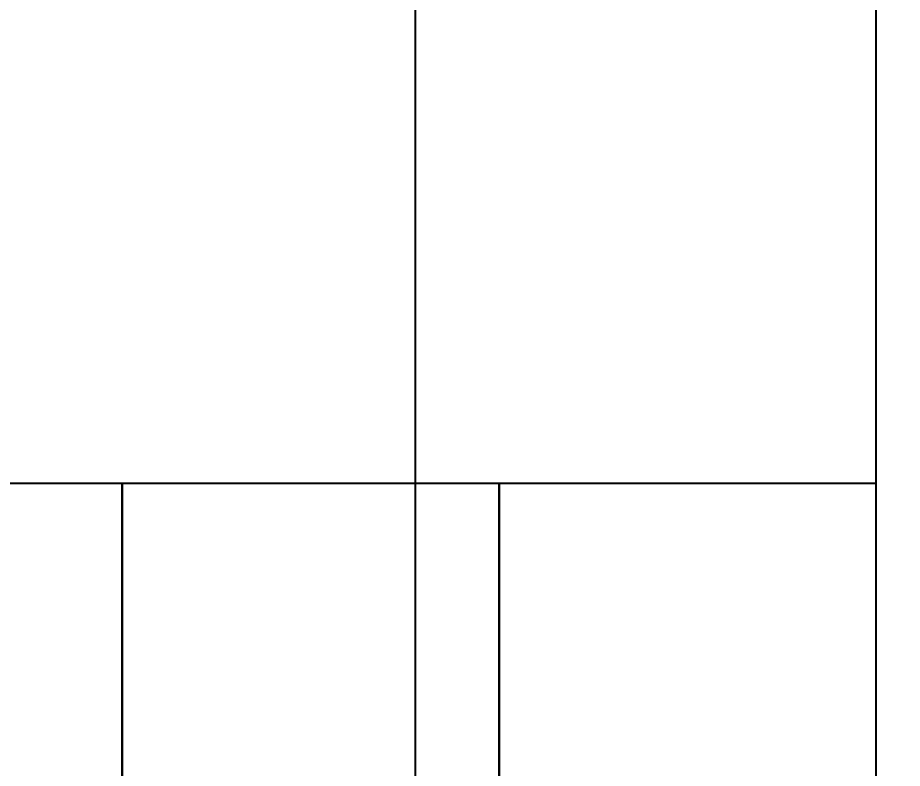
# Model space of a CAD drawing. Header units: millimetres. Extents: x -20146070 to 165023, y -3349561 to 35447.
# Drawn here: x 9537 to 11649, y -73830 to -72037 of the extents above; entities that cross this region are included whole.
import ezdxf
from ezdxf import colors
from ezdxf.entities.mleader import LeaderData, LeaderLine
from ezdxf.math import Vec2, Vec3

# ---------------------------------------------------------------- set-up
doc = ezdxf.new("R2010")
doc.units = ezdxf.units.MM
doc.header["$LTSCALE"] = 50
doc.linetypes.add('CONTINOUS', pattern=[0])
for name, color, linetype in [('BLK_2 - 1ST_2ND_STOREY_PLAN$0$1599_DB_A_BLK2_HQ_R21- LINKVIEW_BLK2_1ST STOREY Toilet JOH$0$S-_COLN----_E', 8, 'Continuous'), ('M_FIREALAM-_E-', 10, 'Continuous'), ('NW_GRID LINE', 8, 'Continuous')]:
    doc.layers.add(name, color=color, linetype=linetype)
doc.styles.add('RomanS', font='romans__.ttf', dxfattribs={"width": 0.75, "height": 40})

# ---------------------------------------------------------------- blocks, each defined once
blk = doc.blocks.new('BLK_2 - 1ST_2ND_STOREY_PLAN$0$1599_DB_A_BLK2_HQ_R21- LINKVIEW_BLK2_1ST STOREY Toilet JOH')
at = {"layer": 'BLK_2 - 1ST_2ND_STOREY_PLAN$0$1599_DB_A_BLK2_HQ_R21- LINKVIEW_BLK2_1ST STOREY Toilet JOH$0$S-_COLN----_E'}
blk.add_line((720.7, -75174.7), (720.7, -67249.7), dxfattribs=at)
for points in [[(-1079.3, -75149.7), (-1079.3, -73149.7), (-1979.3, -73149.7), (-1979.3, -75149.7)], [(-179.3, -75149.7), (-179.3, -73149.7), (-1079.3, -73149.7), (-1079.3, -75149.7)], [(720.7, -75149.7), (720.7, -73149.7), (-179.3, -73149.7), (-179.3, -75149.7)]]:
    blk.add_lwpolyline(points, close=True, dxfattribs=at)
blk = doc.blocks.new('BLK_2 - 1ST_2ND_STOREY_PLAN')
blk.add_blockref('BLK_2 - 1ST_2ND_STOREY_PLAN$0$1599_DB_A_BLK2_HQ_R21- LINKVIEW_BLK2_1ST STOREY Toilet JOH', (-131307.1, -42727.7))
blk = doc.blocks.new('SMOKE')
at = {"color": 7, "linetype": 'CONTINOUS'}
ml = blk.add_multileader_mtext('Standard', dxfattribs=at)
ml.set_content('{\\fArial|b0|i0|c0|p34;S}', color=7, style='RomanS')
ml.set_leader_properties(color=10)
ml.build(insert=Vec2(0, 0))
ml.multileader.update_dxf_attribs({"dogleg_length": 3.34, "arrow_head_size": 171.1, "scale": 50})
ctx = ml.context
ctx.base_point, ctx.scale, ctx.char_height, ctx.arrow_head_size, ctx.landing_gap_size, ctx.plane_origin = Vec3(10040458.9, 1663039.1), 50, 256.669, 171.1, 171.1, Vec3(10036247.2, 1658323.4)
notes = []
notes.append((ctx, [(0, (0, 0, 0), (0, 0), (1, 0), 1, [])]))
ctx.mtext.insert, ctx.mtext.flow_direction = Vec3(10040630, 1663169.6), 5
for ctx, leaders in notes:
    for number, flags, end, landing, length, lines in leaders:
        leader = LeaderData()
        leader.index, (leader.has_last_leader_line, leader.has_dogleg_vector, leader.attachment_direction) = number, flags
        leader.last_leader_point, leader.dogleg_vector, leader.dogleg_length = Vec3(end), Vec3(landing), length
        for number, points, colour, breaks in lines:
            line = LeaderLine()
            line.index, line.vertices, line.color, line.breaks = number, Vec3.list(points), colors.encode_raw_color(colour), breaks
            leader.lines.append(line)
        ctx.leaders.append(leader)

msp = doc.modelspace()

# ---------------------------------------------------------------- linework, layer by layer
at = {"layer": 'NW_GRID LINE'}
msp.add_line((10486.5, 8788.6), (10486.5, -79047.9), dxfattribs=at)

# ---------------------------------------------------------------- block references
at = {"layer": 'M_FIREALAM-_E-', "xscale": 1.28, "yscale": 1.28, "zscale": 1.28}
for p in [(-12837356.5, -2137100.4), (-12837356.5, -2141062.9), (-12841946.4, -2141531.7)]:
    msp.add_blockref('SMOKE', p, dxfattribs=at)
at = {"layer": 'NW_GRID LINE'}
msp.add_blockref('BLK_2 - 1ST_2ND_STOREY_PLAN', (142172.9, 42727.7), dxfattribs=at)

doc.saveas('drawing.dxf')
